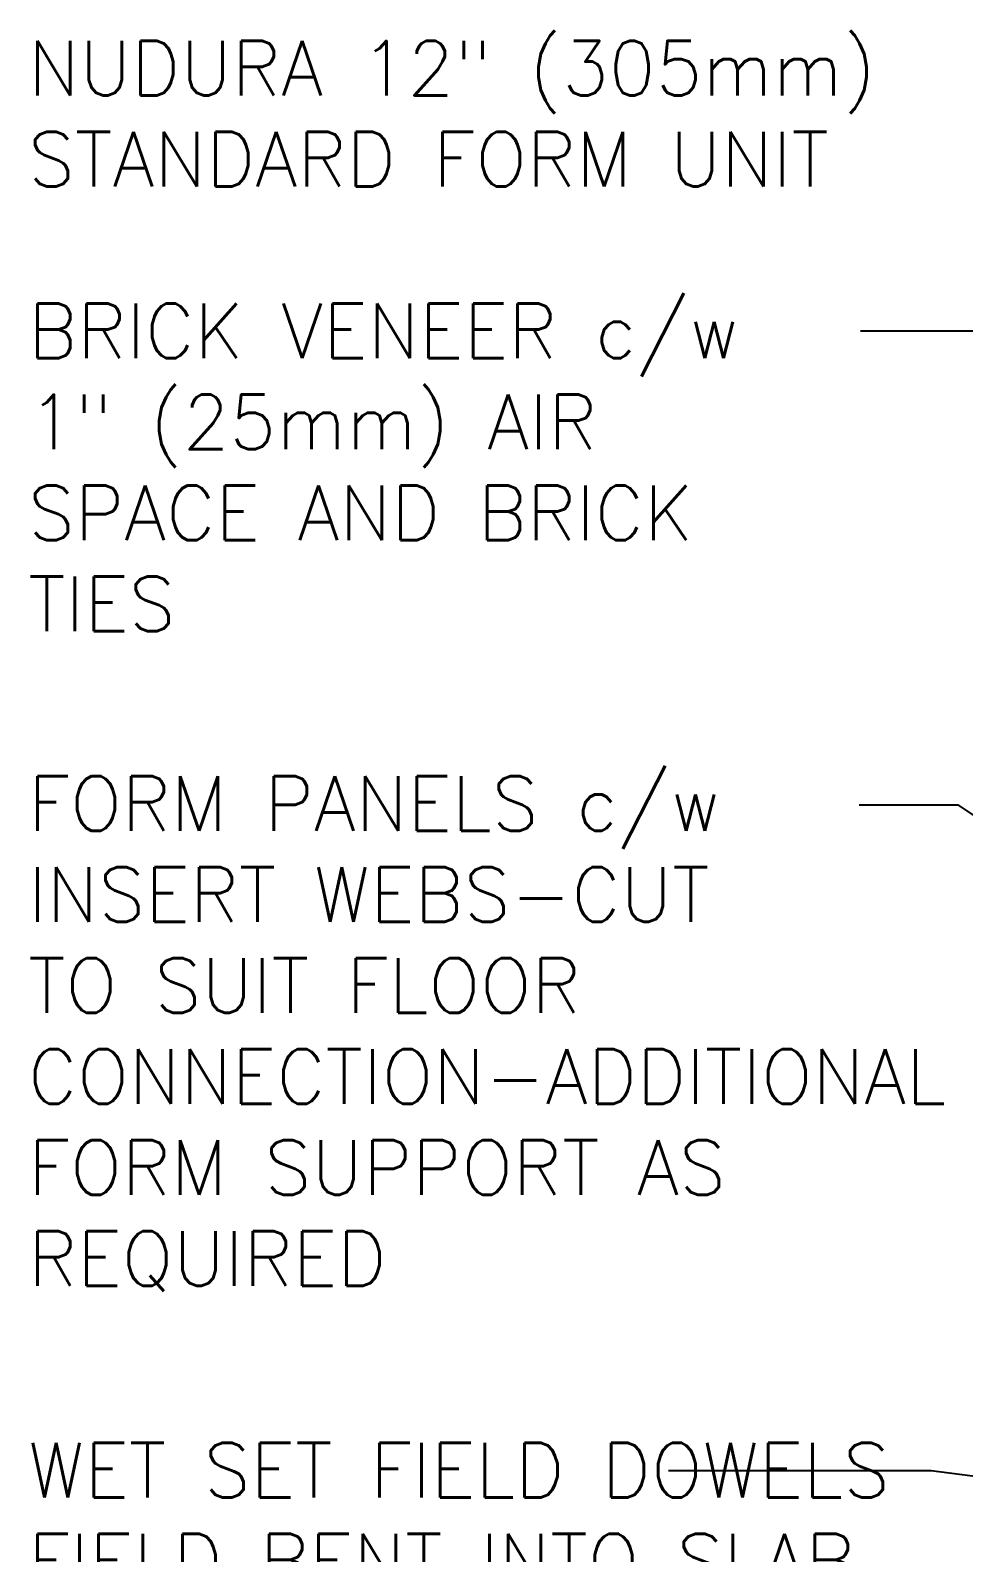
# Model space of a CAD drawing. Header units: inches. Extents: x 251.6 to 307.4, y 94.6 to 172.8.
# Drawn here: x 251.61 to 264.41, y 150.25 to 171.15 of the extents above; entities that cross this region are included whole.
import ezdxf

# ---------------------------------------------------------------- set-up
doc = ezdxf.new("R2010")
doc.units = ezdxf.units.IN
doc.header["$LTSCALE"] = 0.5
doc.header["$MEASUREMENT"] = 0
doc.layers.add('TEXT', color=4, linetype='Continuous')
doc.styles.add('DIM', font='romans.shx', dxfattribs={"width": 0.7})
doc.styles.add('ROMANS', font='romans.shx', dxfattribs={"height": 0.75})
doc.dimstyles.new('ext_12', dxfattribs={"dimscale": 12, "dimtxt": 0.09375, "dimasz": 0.09375, "dimexe": 0.09375, "dimexo": 0.0625, "dimgap": 0.0625, "dimtad": 1, "dimdec": 1, "dimzin": 3, "dimdsep": 46, "dimlunit": 4, "dimtxsty": 'DIM', "dimcen": 0.09, "dimdle": 0.09375, "dimclrt": 4, "dimadec": 0, "dimazin": 0, "dimtfac": 1, "dimtdec": 1, "dimtmove": 2, "dimatfit": 3, "dimfxl": 1, "dimfrac": 2, "dimtolj": 1, "dimtzin": 0, "dimarcsym": 0})

msp = doc.modelspace()

# ---------------------------------------------------------------- texts
at = {"layer": 'TEXT', "char_height": 0.75, "style": 'ROMANS'}
for s, insert, width, attachment_point in [('NUDURA 12" (305mm) STANDARD FORM UNIT', (251.575, 171.012), 13.12656, 1), ('BRICK VENEER c/w 1" (25mm) AIR SPACE AND BRICK TIES', (251.575, 165.152), 11.31619, 4), ('FORM PANELS c/w INSERT WEBS-CUT TO SUIT FLOOR CONNECTION-ADDITIONAL FORM SUPPORT AS REQUIRED', (251.575, 157.375), 11.31619, 4), ('WET SET FIELD DOWELS FIELD BENT INTO SLAB AS SPECIFIED', (251.575, 151.754), 12.85874, 1)]:
    msp.add_mtext(s, dxfattribs=dict(at, insert=insert, width=width, attachment_point=attachment_point))

# ---------------------------------------------------------------- leaders
at = {"layer": 'TEXT'}
for points, override in [([(266.993, 167.023), (264.646, 167.023), (263.002, 167.023)], {"dimtad": 0}), ([(272.219, 155.25), (264.347, 160.512), (262.982, 160.512)], {"dimgap": 0.0625, "dimtad": 0}), ([(282.1, 148.994), (263.969, 151.368), (260.365, 151.368)], {"dimgap": 0.0625, "dimtad": 0})]:
    msp.add_leader(points, dimstyle='ext_12', override=override, dxfattribs=at)

doc.saveas('drawing.dxf')
